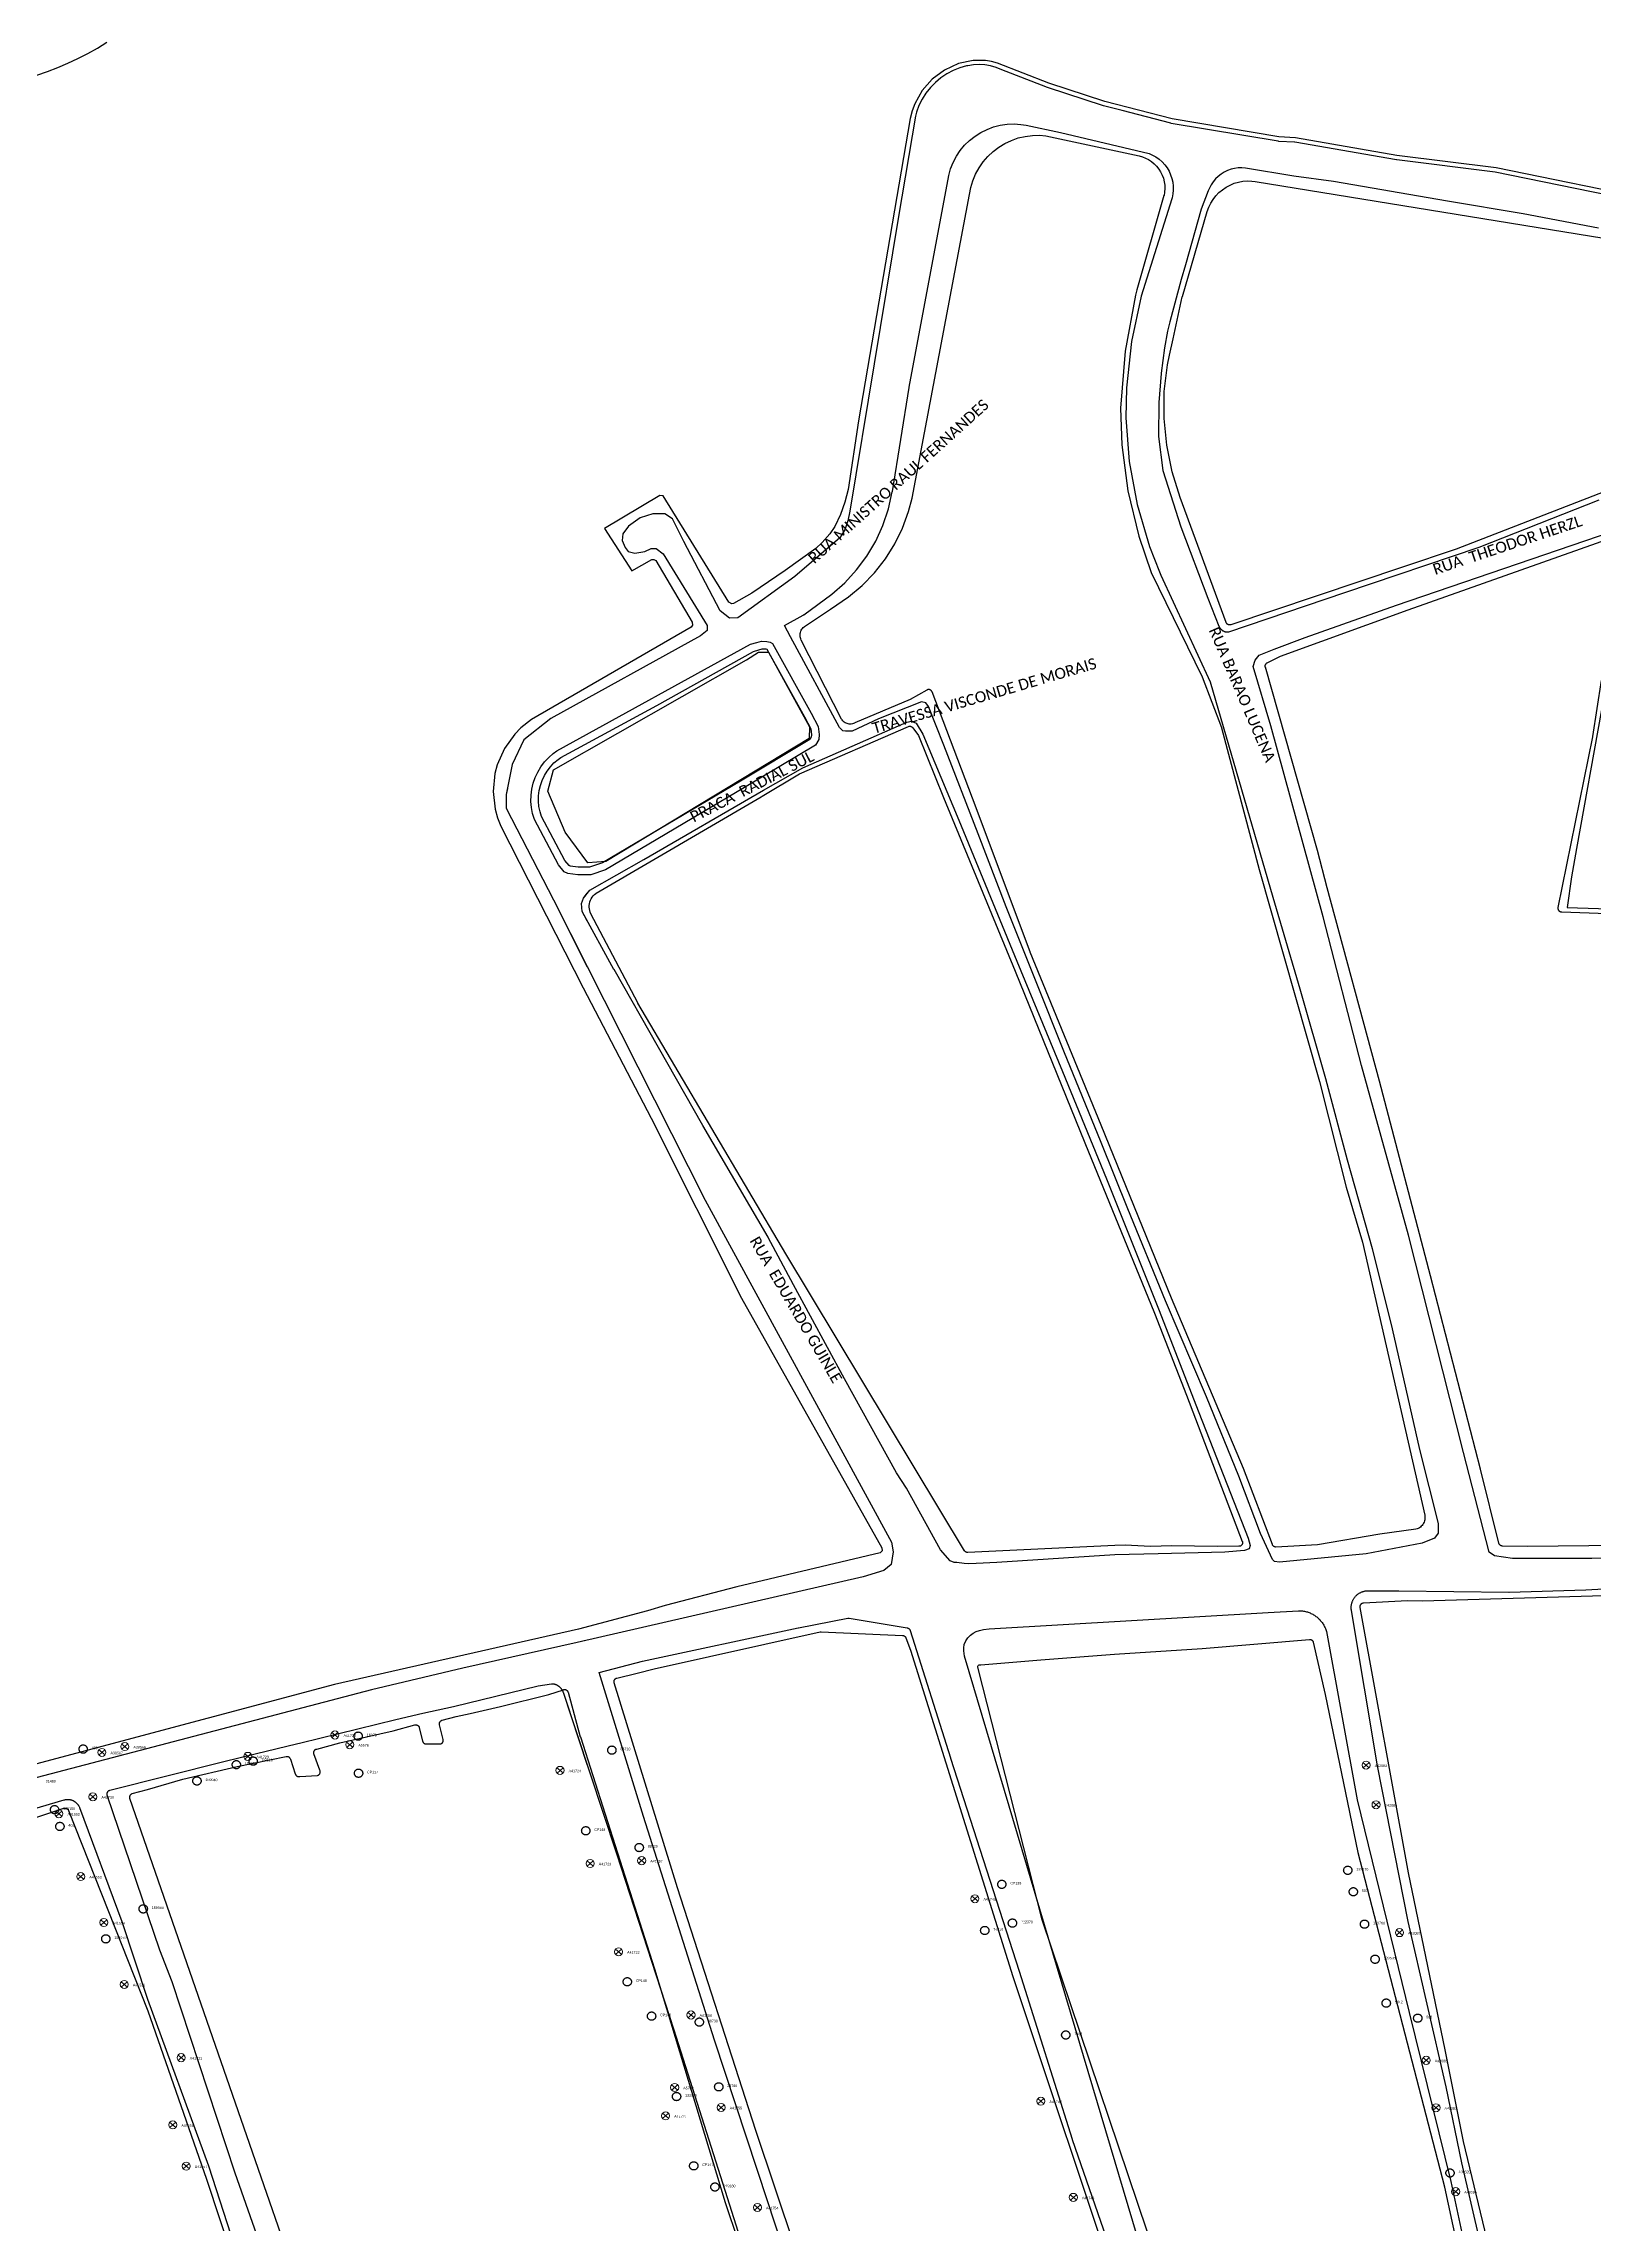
# Model space of a CAD drawing. Header units: millimetres. Extents: x 676447 to 689606, y 7455628 to 7463967.
# Drawn here: x 685505 to 685926, y 7460791 to 7461383 of the extents above; entities that cross this region are included whole.
import ezdxf

# ---------------------------------------------------------------- set-up
doc = ezdxf.new("R2010")
doc.units = ezdxf.units.MM
doc.header["$LTSCALE"] = 0.1
doc.header["$MEASUREMENT"] = 0
doc.linetypes.add('PHANTOM2', pattern=[1.25, 0.625, -0.125, 0.125, -0.125, 0.125, -0.125])
doc.layers.add('10.4-Postes', color=1, linetype='Continuous', lineweight=0)
for name, color, linetype in [('Caixas Subterrâneas', 5, 'Continuous'), ('LEGENDAS_INFRAESTRUTURAS', 7, 'Continuous'), ('MUB_MEIOFIO', 7, 'Continuous'), ('MUB_OBRA_ARTE', 7, 'Continuous'), ('MUB_QUADRAS', 7, 'Continuous'), ('MUB_SEGMENTO', 7, 'Continuous'), ('NOS_DE_INFRAESTRUTURA', 7, 'Continuous')]:
    doc.layers.add(name, color=color, linetype=linetype)
doc.styles.add('Legend', font='calibri.ttf')
doc.styles.get("Standard").update_dxf_attribs({"font": 'arial.ttf'})

# ---------------------------------------------------------------- blocks, each defined once
blk = doc.blocks.new('PTPT')
at = {"layer": '10.4-Postes', "color": 1, "linetype": 'PHANTOM2'}
for points in [[(-0.0000079, 0.0000104), (0.0000075, -0.000002)], [(0.000007, 0.0000109), (-0.0000074, -0.0000025)]]:
    blk.add_lwpolyline(points, dxfattribs=at)
at = {"layer": '10.4-Postes', "color": 1}
blk.add_circle((-0.0000002, 0.0000042), 0.00000987, dxfattribs=at)
blk = doc.blocks.new('MHMZ')
at = {"linetype": 'PHANTOM2'}
blk.add_circle((0, 0), 0.0000101, dxfattribs=at)

msp = doc.modelspace()

# ---------------------------------------------------------------- linework, layer by layer
at = {"layer": 'MUB_MEIOFIO', "linetype": 'Continuous'}
for points in [[(685942.78, 7461339.6), (685898.94, 7461348.61), (685898.91, 7461348.61), (685872.18, 7461351.9), (685872.11, 7461351.9), (685844.5, 7461356.7), (685844.44, 7461356.71), (685840.17, 7461356.96), (685840.01, 7461356.97), (685810.95, 7461361.84), (685810.82, 7461361.87), (685797.57, 7461365.34), (685792.57, 7461366.6), (685777.32, 7461371.59), (685764.51, 7461376.58), (685763.39, 7461377.01), (685761.88, 7461377.43), (685760.36, 7461377.69), (685758.81, 7461377.78), (685757.27, 7461377.72), (685755.68, 7461377.48), (685755.38, 7461377.43), (685753.52, 7461376.91), (685751.72, 7461376.18), (685749.99, 7461375.28), (685748.38, 7461374.2), (685746.88, 7461372.97), (685745.53, 7461371.57), (685744.31, 7461370.05), (685743.28, 7461368.4), (685742.42, 7461366.66), (685741.74, 7461364.84), (685741.48, 7461363.82), (685736.83, 7461336.58), (685723.68, 7461256.54), (685723.14, 7461253.93), (685722.27, 7461251.49), (685720.92, 7461249.34), (685708.73, 7461238.77), (685693.28, 7461227.62), (685690.94, 7461227.5), (685688.48, 7461229.49), (685678.61, 7461248.33), (685675.46, 7461254.47), (685673.42, 7461255.86), (685670.2, 7461255.86), (685666.69, 7461254.69), (685663.55, 7461252.43), (685662.01, 7461250.38), (685661.87, 7461248.55), (685662.67, 7461246.65), (685663.48, 7461245.63), (685665.23, 7461245.12), (685667.94, 7461245.56), (685669.69, 7461246.43), (685671.08, 7461246.43), (685672.98, 7461244.97), (685684.91, 7461225.51), (685684.91, 7461224.17), (685683.12, 7461222.68), (685642.42, 7461200.29), (685635.12, 7461194.48), (685632, 7461187.78), (685630.36, 7461179.59), (685630.36, 7461175.87), (685643.17, 7461150.99), (685684.37, 7461069.51), (685734.96, 7460976.59), (685735.44, 7460973.94), (685734.84, 7460970.57), (685732.91, 7460968.89), (685727.26, 7460967.21), (685649.58, 7460949.39), (685618.54, 7460942.41), (685593.76, 7460936.52), (685484.25, 7460907.79)], [(685808.07, 7461239.21), (685821.47, 7461210.18), (685838.51, 7461151.7), (685845.82, 7461126.89), (685852.84, 7461102.52), (685858.72, 7461080.43), (685865.5, 7461056.3), (685870.93, 7461034.49), (685878.32, 7461001.78), (685883.45, 7460981.7), (685883.45, 7460979.06), (685882.4, 7460977.71), (685879.09, 7460976.35), (685863.88, 7460973.47), (685840.37, 7460971.21), (685838.94, 7460971.35), (685838.47, 7460971.88), (685835.16, 7460978.97), (685829.32, 7460994.57), (685820.48, 7461016.05), (685809.37, 7461042.16), (685799.15, 7461067.11), (685791.89, 7461085.11), (685781.78, 7461109.95), (685774.46, 7461128.32), (685766.14, 7461149.11), (685758.51, 7461168.96), (685749.14, 7461193.01), (685744.98, 7461203.5), (685744.29, 7461204.5), (685743.08, 7461204.81), (685731.46, 7461200.14), (685724.26, 7461196.83), (685723.47, 7461196.83), (685722.47, 7461196.83), (685721.79, 7461196.88), (685720.84, 7461197.83), (685707.52, 7461222.4), (685705.95, 7461225.51), (685711.02, 7461228.34), (685711.11, 7461228.4), (685711.12, 7461228.41), (685718.76, 7461234), (685722.29, 7461237.11), (685725.48, 7461240.58), (685728.29, 7461244.36), (685730.69, 7461248.41), (685732.66, 7461252.69), (685734.16, 7461257.15), (685735.19, 7461261.75), (685735.21, 7461261.9), (685739.79, 7461290.16), (685739.79, 7461290.2), (685750.51, 7461347.69), (685751.02, 7461349.5), (685751.71, 7461351.24), (685752.59, 7461352.91), (685753.63, 7461354.47), (685754.84, 7461355.91), (685756.18, 7461357.22), (685757.66, 7461358.39), (685759.25, 7461359.39), (685760.93, 7461360.22), (685762.7, 7461360.87), (685764.52, 7461361.33), (685766.38, 7461361.6), (685768.26, 7461361.68), (685770.13, 7461361.55), (685771.52, 7461361.33), (685780.89, 7461359.36), (685780.91, 7461359.36), (685804.91, 7461353.66), (685805.88, 7461353.24), (685806.8, 7461352.72), (685807.67, 7461352.1), (685808.46, 7461351.4), (685809.18, 7461350.62), (685809.81, 7461349.76), (685810.34, 7461348.85), (685810.78, 7461347.89), (685811.12, 7461346.88), (685811.35, 7461345.85), (685811.47, 7461344.79), (685811.48, 7461343.73), (685811.38, 7461342.68), (685811.16, 7461341.64), (685811.09, 7461341.36), (685802.8, 7461314.96), (685800.14, 7461302.58), (685798.8, 7461289.99), (685798.63, 7461281.89), (685799.55, 7461270.05), (685801.71, 7461258.37), (685805.08, 7461246.98), (685807.78, 7461240.06), (685808.07, 7461239.21)], [(685926.93, 7461333.43), (685906.55, 7461337.32), (685906.53, 7461337.32), (685885.93, 7461340.73), (685855.03, 7461346.02), (685855.01, 7461346.02), (685844.23, 7461347.55), (685844.21, 7461347.55), (685831.14, 7461349.71), (685830.14, 7461349.78), (685829.14, 7461349.75), (685828.14, 7461349.61), (685827.17, 7461349.37), (685826.23, 7461349.02), (685825.33, 7461348.59), (685824.48, 7461348.06), (685823.69, 7461347.44), (685822.96, 7461346.74), (685822.32, 7461345.98), (685821.76, 7461345.15), (685821.29, 7461344.26), (685820.98, 7461343.53), (685819.03, 7461338.58), (685814.78, 7461323.4), (685813.68, 7461319.46), (685810.56, 7461307.97), (685809.9, 7461305.38), (685809.15, 7461300.91), (685808.23, 7461294), (685808.23, 7461293.92), (685807.58, 7461286.09), (685807.49, 7461276.8), (685808.65, 7461267.56), (685813.59, 7461252.3), (685820.85, 7461232.92), (685823.9, 7461225.32), (685823.93, 7461225.24), (685823.97, 7461225.16), (685824.01, 7461225.08), (685824.05, 7461225.01), (685824.09, 7461224.93), (685824.14, 7461224.86), (685824.19, 7461224.79), (685824.24, 7461224.72), (685824.3, 7461224.65), (685824.35, 7461224.59), (685824.41, 7461224.52), (685824.47, 7461224.46), (685824.53, 7461224.4), (685824.6, 7461224.34), (685824.67, 7461224.29), (685824.73, 7461224.24), (685824.81, 7461224.18), (685824.88, 7461224.14), (685824.95, 7461224.09), (685825.03, 7461224.05), (685825.1, 7461224.01), (685825.18, 7461223.97), (685825.26, 7461223.94), (685825.34, 7461223.9), (685825.42, 7461223.87), (685825.51, 7461223.85), (685825.59, 7461223.82), (685825.67, 7461223.8), (685825.76, 7461223.78), (685825.84, 7461223.77), (685825.93, 7461223.76), (685826.02, 7461223.75), (685826.1, 7461223.74), (685826.19, 7461223.74), (685826.28, 7461223.74), (685826.36, 7461223.74), (685826.45, 7461223.75), (685826.54, 7461223.76), (685858.11, 7461234.48), (685894.57, 7461246.77), (685927.16, 7461259.64)], [(685956.39, 7460973.21), (685925.12, 7460972.18), (685903.65, 7460972.16), (685898.76, 7460972.86), (685897.25, 7460973.92), (685890.29, 7461000.99), (685875.33, 7461059.93), (685862.63, 7461106.05), (685852.2, 7461146.43), (685837.99, 7461198.25), (685833.15, 7461214.4), (685833.76, 7461216.06), (685834.81, 7461217.42), (685838.89, 7461219.08), (685847.35, 7461222.25), (685872.15, 7461231.02), (685934.37, 7461252.31)], [(685696.7, 7461220.4), (685698.37, 7461220.89), (685699.64, 7461221.29), (685701.09, 7461221.2), (685702.01, 7461221.02), (685702.63, 7461220.63), (685713.17, 7461201.7), (685715.06, 7461198.06), (685715.32, 7461195.91), (685715.23, 7461194.55), (685714.35, 7461193.01), (685695.05, 7461181.49), (685657.33, 7461159.17), (685653.34, 7461157.77), (685649.78, 7461157.82), (685647.1, 7461158.12), (685646.09, 7461158.65), (685644.56, 7461160.53), (685637.99, 7461172.87), (685637.51, 7461174.45), (685637.19, 7461176.08), (685637.05, 7461177.73), (685637.08, 7461179.39), (685637.28, 7461181.03), (685637.65, 7461182.65), (685638.19, 7461184.21), (685638.89, 7461185.72), (685639.75, 7461187.14), (685640.74, 7461188.46), (685641.87, 7461189.67), (685643.13, 7461190.76), (685644.1, 7461191.46), (685696.7, 7461220.4)], [(685927.76, 7461202.6), (685921.01, 7461164.98), (685919.6, 7461157.22), (685918.5, 7461148.94), (685952.51, 7461147.81)], [(685763.57, 7460971.1), (685757.93, 7460970.85), (685755.75, 7460970.76), (685754.71, 7460970.79), (685752.75, 7460971.04), (685752, 7460971.04), (685750.9, 7460971.58), (685748.26, 7460974.5), (685739.07, 7460991.3), (685736.31, 7460995.46), (685722.2, 7461020.98), (685708.4, 7461046.52), (685701.51, 7461059.35), (685701.49, 7461059.39), (685683.76, 7461089.78), (685659.61, 7461132.11), (685659.59, 7461132.13), (685650.95, 7461147.85), (685650.75, 7461150.05), (685651.29, 7461151.46), (685653.03, 7461153.67), (685667.69, 7461161.96), (685700.21, 7461180.79), (685710.88, 7461186.84), (685739.09, 7461199.29), (685740.36, 7461199.49), (685741.7, 7461198.96), (685743.51, 7461196.01), (685753.28, 7461172.66), (685769.05, 7461134.32), (685781.38, 7461104.42), (685793.38, 7461075.26), (685807.47, 7461040), (685818.46, 7461011.77), (685831.8, 7460977.66), (685832.4, 7460975.72), (685832.13, 7460974.78), (685830.86, 7460974.31), (685825.53, 7460973.86), (685807.4, 7460973.4), (685795.64, 7460973.16), (685763.54, 7460971.1)], [(685900.28, 7460763.06), (685889.83, 7460808.06), (685885.62, 7460828.72), (685875.29, 7460873.59), (685866.98, 7460915.9), (685859.87, 7460958.05), (685859.85, 7460958.21), (685859.83, 7460958.36), (685859.82, 7460958.52), (685859.81, 7460958.68), (685859.81, 7460958.84), (685859.81, 7460959.01), (685859.82, 7460959.17), (685859.84, 7460959.32), (685859.86, 7460959.48), (685859.89, 7460959.64), (685859.92, 7460959.8), (685859.95, 7460959.95), (685860, 7460960.11), (685860.04, 7460960.26), (685860.1, 7460960.41), (685860.15, 7460960.56), (685860.22, 7460960.71), (685860.29, 7460960.86), (685860.36, 7460961), (685860.44, 7460961.14), (685860.52, 7460961.27), (685860.61, 7460961.41), (685860.7, 7460961.54), (685860.8, 7460961.67), (685860.9, 7460961.79), (685861, 7460961.91), (685861.11, 7460962.03), (685861.23, 7460962.14), (685861.34, 7460962.25), (685861.46, 7460962.36), (685861.59, 7460962.46), (685861.72, 7460962.55), (685861.85, 7460962.65), (685861.98, 7460962.73), (685862.12, 7460962.82), (685862.26, 7460962.89), (685862.4, 7460962.97), (685862.55, 7460963.03), (685862.7, 7460963.1), (685862.85, 7460963.15), (685863, 7460963.21), (685863.15, 7460963.25), (685863.3, 7460963.3), (685863.46, 7460963.33), (685863.62, 7460963.36), (685863.78, 7460963.39), (685872.75, 7460963.39), (685902.66, 7460963.01), (685902.7, 7460963.01), (685923.49, 7460963.63), (685923.51, 7460963.63), (685946.16, 7460964.89)], [(685754.77, 7460945.65), (685754.58, 7460947.12), (685754.59, 7460947.95), (685754.75, 7460948.84), (685755.14, 7460949.82), (685755.72, 7460950.64), (685756.41, 7460951.32), (685757.19, 7460951.9), (685757.97, 7460952.36), (685758.85, 7460952.65), (685759.96, 7460952.91), (685761.49, 7460953.04), (685837.29, 7460957.54), (685845.54, 7460958), (685845.8, 7460958), (685846.07, 7460957.99), (685846.33, 7460957.97), (685846.6, 7460957.94), (685846.86, 7460957.9), (685847.12, 7460957.85), (685847.38, 7460957.79), (685847.64, 7460957.73), (685847.9, 7460957.65), (685848.15, 7460957.57), (685848.4, 7460957.48), (685848.64, 7460957.38), (685848.89, 7460957.27), (685849.13, 7460957.15), (685849.36, 7460957.03), (685849.59, 7460956.9), (685849.82, 7460956.76), (685850.04, 7460956.61), (685850.25, 7460956.45), (685850.46, 7460956.29), (685850.67, 7460956.12), (685850.87, 7460955.95), (685851.06, 7460955.76), (685851.25, 7460955.57), (685851.43, 7460955.38), (685851.6, 7460955.17), (685851.76, 7460954.97), (685851.92, 7460954.75), (685852.07, 7460954.53), (685852.22, 7460954.31), (685852.35, 7460954.08), (685852.48, 7460953.85), (685852.6, 7460953.61), (685852.71, 7460953.37), (685852.82, 7460953.13), (685852.91, 7460952.88), (685853, 7460952.63), (685853.08, 7460952.37), (685861.44, 7460906.6), (685875.54, 7460848.88), (685886.89, 7460803.05), (685890.9, 7460784.03)], [(685655.56, 7460941.22), (685667.39, 7460944.3), (685709.65, 7460953.33), (685709.67, 7460953.33), (685723.12, 7460955.99), (685723.22, 7460956.01), (685723.33, 7460956.01), (685723.43, 7460956.01), (685723.48, 7460956), (685739.23, 7460953.33), (685739.33, 7460953.31), (685739.43, 7460953.28), (685739.52, 7460953.23), (685739.61, 7460953.18), (685739.7, 7460953.12), (685739.78, 7460953.05), (685739.84, 7460952.97), (685739.91, 7460952.88), (685739.96, 7460952.79), (685740, 7460952.69), (685740.01, 7460952.65), (685750.98, 7460918.01), (685750.99, 7460917.97), (685769.66, 7460860.13), (685784.05, 7460814.48), (685784.05, 7460814.46), (685809.47, 7460741.08)], [(685804.07, 7460780.32), (685754.77, 7460945.65)], [(685716.39, 7460751.68), (685701.38, 7460797.47), (685686.93, 7460841.38), (685667.6, 7460902.15), (685655.56, 7460941.22)], [(685574.9, 7460753.54), (685556.74, 7460805.26), (685539.6, 7460857.22), (685536.31, 7460865.81), (685536.29, 7460865.85), (685521.99, 7460907.95), (685521.96, 7460908.06), (685521.94, 7460908.16), (685521.94, 7460908.26), (685521.94, 7460908.37), (685521.95, 7460908.47), (685521.98, 7460908.57), (685522.02, 7460908.67), (685522.06, 7460908.76), (685522.12, 7460908.85), (685522.18, 7460908.94), (685522.26, 7460909.01), (685522.34, 7460909.08), (685522.42, 7460909.14), (685522.52, 7460909.18), (685522.61, 7460909.22), (685522.69, 7460909.25), (685553.66, 7460917.09), (685562.53, 7460919.22), (685573.36, 7460921.82), (685574.53, 7460922.1), (685600.33, 7460928.45), (685607.73, 7460930.16), (685616.04, 7460932.02), (685639.02, 7460937.62), (685642.64, 7460938.18), (685642.75, 7460938.18), (685642.87, 7460938.17), (685642.98, 7460938.16), (685643.1, 7460938.15), (685643.21, 7460938.13), (685643.32, 7460938.1), (685643.43, 7460938.08), (685643.54, 7460938.05), (685643.65, 7460938.01), (685643.76, 7460937.97), (685643.87, 7460937.93), (685643.98, 7460937.89), (685644.08, 7460937.84), (685644.18, 7460937.79), (685644.28, 7460937.73), (685644.38, 7460937.67), (685644.48, 7460937.61), (685644.57, 7460937.54), (685644.66, 7460937.47), (685644.75, 7460937.4), (685644.84, 7460937.32), (685644.92, 7460937.25), (685645.01, 7460937.16), (685645.08, 7460937.08), (685645.16, 7460936.99), (685645.23, 7460936.9), (685645.3, 7460936.81), (685645.37, 7460936.72), (685645.43, 7460936.62), (685645.49, 7460936.52), (685645.55, 7460936.42), (685645.6, 7460936.32), (685645.65, 7460936.22), (685645.69, 7460936.11), (685645.73, 7460936), (685645.77, 7460935.9), (685660.29, 7460892.06), (685675.85, 7460844.2), (685690.36, 7460798.71), (685704.44, 7460754.11)], [(685482.69, 7460898.46), (685510.27, 7460906.61), (685510.38, 7460906.64), (685510.5, 7460906.67), (685510.61, 7460906.69), (685510.73, 7460906.71), (685510.85, 7460906.73), (685510.97, 7460906.74), (685511.09, 7460906.75), (685511.21, 7460906.75), (685511.32, 7460906.75), (685511.44, 7460906.74), (685511.56, 7460906.74), (685511.68, 7460906.72), (685511.8, 7460906.71), (685511.92, 7460906.69), (685512.03, 7460906.66), (685512.15, 7460906.63), (685512.26, 7460906.6), (685512.37, 7460906.56), (685512.49, 7460906.52), (685512.6, 7460906.48), (685512.7, 7460906.43), (685512.81, 7460906.38), (685512.92, 7460906.32), (685513.02, 7460906.26), (685513.12, 7460906.2), (685513.22, 7460906.13), (685513.32, 7460906.06), (685513.41, 7460905.99), (685513.5, 7460905.92), (685513.59, 7460905.84), (685513.68, 7460905.75), (685513.76, 7460905.67), (685513.84, 7460905.58), (685513.92, 7460905.49), (685513.99, 7460905.4), (685514.06, 7460905.3), (685514.13, 7460905.2), (685514.19, 7460905.1), (685514.25, 7460905), (685514.31, 7460904.9), (685514.37, 7460904.79), (685514.41, 7460904.68), (685514.46, 7460904.57), (685525.96, 7460873.63)], [(685525.96, 7460873.63), (685532.9, 7460852.48), (685549.47, 7460807.28), (685549.49, 7460807.24), (685568.52, 7460748.49)]]:
    msp.add_lwpolyline(points, dxfattribs=at)
at = {"layer": 'MUB_MEIOFIO', "color": 253, "linetype": 'Continuous'}
for points in [[(685630.69, 7461181.26), (685630.36, 7461179.59), (685630.36, 7461175.87), (685643.17, 7461150.99), (685652.35, 7461132.82)], [(685652.35, 7461157.78), (685649.78, 7461157.82), (685647.1, 7461158.12), (685646.09, 7461158.65), (685644.56, 7461160.53), (685637.99, 7461172.87), (685637.51, 7461174.45), (685637.19, 7461176.08), (685637.05, 7461177.73), (685637.08, 7461179.39), (685637.28, 7461181.03), (685637.33, 7461181.26)], [(685652.35, 7461145.3), (685650.95, 7461147.85), (685650.75, 7461150.05), (685651.29, 7461151.46), (685652.35, 7461152.81)], [(685652.35, 7460950.02), (685649.58, 7460949.39), (685618.54, 7460942.41), (685593.76, 7460936.52), (685484.25, 7460907.79)], [(685574.9, 7460753.54), (685556.74, 7460805.26), (685539.6, 7460857.22), (685536.31, 7460865.81), (685536.29, 7460865.85), (685521.99, 7460907.95), (685521.96, 7460908.06), (685521.94, 7460908.16), (685521.94, 7460908.26), (685521.94, 7460908.37), (685521.95, 7460908.47), (685521.98, 7460908.57), (685522.02, 7460908.67), (685522.06, 7460908.76), (685522.12, 7460908.85), (685522.18, 7460908.94), (685522.26, 7460909.01), (685522.34, 7460909.08), (685522.42, 7460909.14), (685522.52, 7460909.18), (685522.61, 7460909.22), (685522.69, 7460909.25), (685553.66, 7460917.09), (685562.53, 7460919.22), (685573.36, 7460921.82), (685574.53, 7460922.1), (685600.33, 7460928.45), (685607.73, 7460930.16), (685616.04, 7460932.02), (685639.02, 7460937.62), (685642.64, 7460938.18), (685642.75, 7460938.18), (685642.87, 7460938.17), (685642.98, 7460938.16), (685643.1, 7460938.15), (685643.21, 7460938.13), (685643.32, 7460938.1), (685643.43, 7460938.08), (685643.54, 7460938.05), (685643.65, 7460938.01), (685643.76, 7460937.97), (685643.87, 7460937.93), (685643.98, 7460937.89), (685644.08, 7460937.84), (685644.18, 7460937.79), (685644.28, 7460937.73), (685644.38, 7460937.67), (685644.48, 7460937.61), (685644.57, 7460937.54), (685644.66, 7460937.47), (685644.75, 7460937.4), (685644.84, 7460937.32), (685644.92, 7460937.25), (685645.01, 7460937.16), (685645.08, 7460937.08), (685645.16, 7460936.99), (685645.23, 7460936.9), (685645.3, 7460936.81), (685645.37, 7460936.72), (685645.43, 7460936.62), (685645.49, 7460936.52), (685645.55, 7460936.42), (685645.6, 7460936.32), (685645.65, 7460936.22), (685645.69, 7460936.11), (685645.73, 7460936), (685645.77, 7460935.9), (685652.35, 7460916.03)], [(685482.69, 7460898.46), (685510.27, 7460906.61), (685510.38, 7460906.64), (685510.5, 7460906.67), (685510.61, 7460906.69), (685510.73, 7460906.71), (685510.85, 7460906.73), (685510.97, 7460906.74), (685511.09, 7460906.75), (685511.21, 7460906.75), (685511.32, 7460906.75), (685511.44, 7460906.74), (685511.56, 7460906.74), (685511.68, 7460906.72), (685511.8, 7460906.71), (685511.92, 7460906.69), (685512.03, 7460906.66), (685512.15, 7460906.63), (685512.26, 7460906.6), (685512.37, 7460906.56), (685512.49, 7460906.52), (685512.6, 7460906.48), (685512.7, 7460906.43), (685512.81, 7460906.38), (685512.92, 7460906.32), (685513.02, 7460906.26), (685513.12, 7460906.2), (685513.22, 7460906.13), (685513.32, 7460906.06), (685513.41, 7460905.99), (685513.5, 7460905.92), (685513.59, 7460905.84), (685513.68, 7460905.75), (685513.76, 7460905.67), (685513.84, 7460905.58), (685513.92, 7460905.49), (685513.99, 7460905.4), (685514.06, 7460905.3), (685514.13, 7460905.2), (685514.19, 7460905.1), (685514.25, 7460905), (685514.31, 7460904.9), (685514.37, 7460904.79), (685514.41, 7460904.68), (685514.46, 7460904.57), (685525.96, 7460873.63)], [(685525.96, 7460873.63), (685532.9, 7460852.48), (685549.47, 7460807.28), (685549.49, 7460807.24), (685568.52, 7460748.49)]]:
    msp.add_lwpolyline(points, dxfattribs=at)
at = {"layer": 'MUB_OBRA_ARTE', "linetype": 'Continuous'}
msp.add_lwpolyline([(685697.51, 7461218.48), (685698.97, 7461218.91), (685699.89, 7461219.2), (685700.83, 7461219.14), (685701.12, 7461219.09), (685711.34, 7461200.72), (685713.05, 7461197.43), (685713.24, 7461195.85), (685713.2, 7461195.16), (685712.83, 7461194.51), (685694, 7461183.27), (685656.45, 7461161.06), (685652.99, 7461159.85), (685649.91, 7461159.88), (685647.72, 7461160.13), (685647.43, 7461160.29), (685646.29, 7461161.68), (685639.91, 7461173.66), (685639.52, 7461174.95), (685639.24, 7461176.37), (685639.12, 7461177.8), (685639.15, 7461179.25), (685639.32, 7461180.67), (685639.64, 7461182.08), (685640.11, 7461183.43), (685640.72, 7461184.75), (685641.47, 7461185.98), (685642.33, 7461187.13), (685643.31, 7461188.18), (685644.41, 7461189.14), (685645.2, 7461189.7), (685671.27, 7461203.75), (685697.51, 7461218.48)], dxfattribs=at)
at = {"layer": 'MUB_QUADRAS', "linetype": 'Continuous'}
for points in [[(685502.89, 7461374.92), (685505.73, 7461375.92), (685508.53, 7461377.01), (685511.29, 7461378.19), (685514.01, 7461379.47), (685516.69, 7461380.84), (685519.32, 7461382.3), (685521.9, 7461383.85)], [(685943.49, 7461340.69), (685899.14, 7461349.81), (685872.21, 7461353.12), (685844.65, 7461357.91), (685840.17, 7461358.18), (685811.2, 7461363.03), (685792.91, 7461367.77), (685777.73, 7461372.74), (685763.77, 7461378.17), (685762.15, 7461378.62), (685760.5, 7461378.9), (685757.15, 7461378.93), (685753.13, 7461378.06), (685749.37, 7461376.33), (685746.05, 7461373.86), (685743.32, 7461370.75), (685741.3, 7461367.14), (685740.58, 7461365.2), (685740.07, 7461363.19), (685726.01, 7461281.11), (685723.19, 7461262.45), (685722.33, 7461258.98), (685721.14, 7461255.6), (685719.62, 7461252.36), (685718.26, 7461250.4), (685716.17, 7461248.02), (685714.41, 7461246.42), (685706.08, 7461240.46), (685697.05, 7461234.25), (685692.08, 7461231.43), (685691.57, 7461231.34), (685690.79, 7461231.81), (685672.94, 7461260.69), (685672.03, 7461260.78), (685657.01, 7461251.88), (685664.48, 7461240.32), (685669.87, 7461243.43), (685670.39, 7461243.46), (685670.93, 7461243.16), (685680.82, 7461226.38), (685680.91, 7461225.56), (685680.54, 7461225.06), (685637.25, 7461200.01), (685634.35, 7461197.75), (685632.65, 7461196.02), (685629.83, 7461192.08), (685627.89, 7461187.63), (685627.28, 7461185.28), (685626.81, 7461180.45), (685627.36, 7461175.63), (685628, 7461173.29), (685628.89, 7461171.03), (685651.25, 7461127.16), (685669.66, 7461091.72), (685694.21, 7461042.9), (685732.35, 7460975.07), (685732.44, 7460974.29), (685731.91, 7460973.67), (685692.97, 7460964.44), (685673.49, 7460959.44), (685668.67, 7460957.95), (685649.99, 7460952.96), (685583.72, 7460937.96), (685447.73, 7460901.71)], [(685710.46, 7461221.56), (685710.34, 7461221.84), (685710.24, 7461222.13), (685710.18, 7461222.43), (685710.15, 7461222.73), (685710.15, 7461223.04), (685710.18, 7461223.34), (685710.25, 7461223.64), (685710.34, 7461223.93), (685710.47, 7461224.21), (685710.62, 7461224.47), (685710.8, 7461224.72), (685711.01, 7461224.95), (685711.24, 7461225.15), (685711.33, 7461225.22), (685718.41, 7461229.94), (685723.33, 7461233.24), (685727.01, 7461236.32), (685730.35, 7461239.77), (685733.32, 7461243.56), (685735.87, 7461247.63), (685737.98, 7461251.94), (685739.63, 7461256.45), (685740.58, 7461260.08), (685756.14, 7461342.49), (685756.5, 7461344.41), (685757.06, 7461346.28), (685757.82, 7461348.08), (685758.76, 7461349.79), (685759.87, 7461351.39), (685761.14, 7461352.87), (685762.56, 7461354.21), (685764.11, 7461355.39), (685765.78, 7461356.4), (685767.55, 7461357.23), (685769.39, 7461357.88), (685771.29, 7461358.32), (685773.22, 7461358.57), (685775.17, 7461358.61), (685776.91, 7461358.48), (685802.2, 7461353.03), (685803.11, 7461352.77), (685803.98, 7461352.42), (685804.81, 7461351.99), (685805.6, 7461351.46), (685806.32, 7461350.86), (685806.97, 7461350.18), (685807.56, 7461349.44), (685808.06, 7461348.65), (685808.47, 7461347.8), (685808.8, 7461346.92), (685809.03, 7461346.01), (685809.17, 7461345.08), (685809.2, 7461344.13), (685809.14, 7461343.19), (685808.98, 7461342.27), (685808.97, 7461342.25), (685801.61, 7461316.61), (685801.27, 7461315.22), (685798.41, 7461299.97), (685797.16, 7461284.5), (685797.52, 7461274.55), (685799.16, 7461262.05), (685802.1, 7461249.79), (685805.51, 7461239.87), (685819.34, 7461211.52), (685824.56, 7461197.81), (685824.59, 7461197.71), (685834.82, 7461159.27), (685834.84, 7461159.23), (685851.24, 7461101.71), (685858.48, 7461073), (685862.88, 7461058.08), (685879.78, 7460983.9), (685879.81, 7460983.7), (685879.84, 7460983.36), (685879.84, 7460983.02), (685879.79, 7460982.69), (685879.72, 7460982.36), (685879.61, 7460982.04), (685879.46, 7460981.73), (685879.29, 7460981.44), (685879.09, 7460981.17), (685878.85, 7460980.93), (685878.6, 7460980.71), (685878.32, 7460980.51), (685878.03, 7460980.35), (685877.71, 7460980.22), (685877.39, 7460980.12), (685867.55, 7460978.77), (685850.64, 7460975.88), (685839.34, 7460975.28), (685839.3, 7460975.28), (685839.19, 7460975.3), (685839.09, 7460975.32), (685838.99, 7460975.35), (685838.9, 7460975.39), (685838.8, 7460975.45), (685838.72, 7460975.51), (685838.64, 7460975.58), (685838.57, 7460975.66), (685838.51, 7460975.74), (685838.46, 7460975.83), (685838.42, 7460975.93), (685830.56, 7460996.61), (685830.54, 7460996.65), (685811.04, 7461042.87), (685791.92, 7461089.86), (685772.62, 7461136.84), (685772.6, 7461136.86), (685756.97, 7461178.6), (685745.99, 7461207.46), (685745.98, 7461207.51), (685745.93, 7461207.6), (685745.87, 7461207.69), (685745.81, 7461207.77), (685745.74, 7461207.84), (685745.65, 7461207.91), (685745.57, 7461207.97), (685745.47, 7461208.02), (685745.38, 7461208.06), (685745.28, 7461208.08), (685745.17, 7461208.1), (685745.07, 7461208.11), (685744.96, 7461208.1), (685744.86, 7461208.09), (685744.76, 7461208.06), (685744.66, 7461208.02), (685744.57, 7461207.98), (685740.02, 7461205.41), (685725.04, 7461199.05), (685724.89, 7461198.98), (685724.62, 7461198.87), (685724.34, 7461198.8), (685724.06, 7461198.75), (685723.77, 7461198.73), (685723.48, 7461198.75), (685723.2, 7461198.79), (685722.92, 7461198.86), (685722.65, 7461198.96), (685722.39, 7461199.09), (685722.14, 7461199.25), (685721.92, 7461199.43), (685721.71, 7461199.63), (685721.53, 7461199.86), (685721.37, 7461200.1), (685710.46, 7461221.56)], [(685809, 7461281.71), (685809.06, 7461289.02), (685809.88, 7461296.29), (685810.45, 7461298.89), (685811.43, 7461303.31), (685813.95, 7461314.76), (685813.97, 7461314.82), (685820.74, 7461337.9), (685821.15, 7461339.05), (685821.67, 7461340.15), (685822.31, 7461341.19), (685823.06, 7461342.15), (685823.9, 7461343.04), (685824.82, 7461343.83), (685825.83, 7461344.52), (685826.9, 7461345.1), (685828.03, 7461345.56), (685829.2, 7461345.91), (685830.4, 7461346.13), (685831.61, 7461346.22), (685832.83, 7461346.19), (685833.74, 7461346.08), (685928.43, 7461330.71)], [(685934.28, 7461264.07), (685888.35, 7461246.21), (685873.71, 7461241.31), (685827.1, 7461225.71), (685827.03, 7461225.69), (685826.93, 7461225.67), (685826.82, 7461225.66), (685826.72, 7461225.66), (685826.61, 7461225.67), (685826.51, 7461225.7), (685826.41, 7461225.73), (685826.32, 7461225.77), (685826.23, 7461225.83), (685826.14, 7461225.89), (685826.07, 7461225.96), (685826, 7461226.04), (685825.94, 7461226.13), (685825.89, 7461226.22), (685825.85, 7461226.31), (685813.37, 7461260.29), (685811.17, 7461267.26), (685809.71, 7461274.43), (685809, 7461281.71)], [(685932.54, 7460975.7), (685907.76, 7460975.41), (685900.86, 7460975.55), (685900.81, 7460975.56), (685900.7, 7460975.57), (685900.6, 7460975.59), (685900.5, 7460975.63), (685900.41, 7460975.67), (685900.32, 7460975.73), (685900.23, 7460975.79), (685900.16, 7460975.86), (685900.09, 7460975.94), (685900.03, 7460976.03), (685899.98, 7460976.12), (685899.94, 7460976.21), (685899.91, 7460976.31), (685894.92, 7460996.45), (685881.31, 7461048.93), (685867.51, 7461101.8), (685853.33, 7461154.28), (685850.65, 7461164.43), (685836.5, 7461214.21), (685836.49, 7461214.22), (685836.47, 7461214.33), (685836.46, 7461214.43), (685836.46, 7461214.53), (685836.47, 7461214.64), (685836.49, 7461214.74), (685836.52, 7461214.84), (685836.57, 7461214.94), (685836.62, 7461215.03), (685836.68, 7461215.11), (685836.75, 7461215.19), (685836.83, 7461215.26), (685836.91, 7461215.32), (685837, 7461215.37), (685840.62, 7461217.21), (685875.27, 7461229.79), (685932.33, 7461249.92)], [(685701.61, 7461218.29), (685712.74, 7461198.03), (685712.62, 7461194.81), (685657.35, 7461161.45), (685652.53, 7461161.08), (685646.35, 7461169.36), (685641.65, 7461180.48), (685643.14, 7461186.29), (685695.55, 7461216.19), (685698.89, 7461218.29), (685701.61, 7461218.29)], [(685927.73, 7461210.56), (685925.33, 7461195.34), (685925.33, 7461195.3), (685915.97, 7461148.95), (685915.97, 7461148.92), (685915.96, 7461148.82), (685915.95, 7461148.71), (685915.96, 7461148.61), (685915.99, 7461148.5), (685916.02, 7461148.4), (685916.06, 7461148.31), (685916.11, 7461148.22), (685916.17, 7461148.13), (685916.24, 7461148.05), (685916.32, 7461147.98), (685916.4, 7461147.92), (685916.49, 7461147.87), (685916.59, 7461147.83), (685916.69, 7461147.79), (685916.79, 7461147.77), (685916.89, 7461147.76), (685917, 7461147.76), (685953.98, 7461146.37)], [(685798.45, 7460975.81), (685795.63, 7460975.69), (685755.74, 7460973.78), (685755.63, 7460973.78), (685755.53, 7460973.79), (685755.43, 7460973.81), (685755.33, 7460973.85), (685755.23, 7460973.89), (685755.14, 7460973.94), (685755.06, 7460974), (685754.98, 7460974.07), (685754.91, 7460974.15), (685754.85, 7460974.24), (685754.83, 7460974.26), (685706.31, 7461054.91), (685666.07, 7461123), (685666.05, 7461123.04), (685653.36, 7461147.2), (685653.17, 7461147.64), (685653.04, 7461148.09), (685652.95, 7461148.55), (685652.9, 7461149.02), (685652.91, 7461149.5), (685652.97, 7461149.97), (685653.08, 7461150.43), (685653.23, 7461150.88), (685653.43, 7461151.3), (685653.67, 7461151.71), (685653.96, 7461152.09), (685654.28, 7461152.44), (685654.64, 7461152.75), (685654.79, 7461152.86), (685699.6, 7461178.95), (685699.89, 7461179.12), (685709.98, 7461185.25), (685739.56, 7461198.08), (685739.63, 7461198.1), (685739.73, 7461198.13), (685739.84, 7461198.15), (685739.94, 7461198.15), (685740.04, 7461198.14), (685740.15, 7461198.13), (685740.25, 7461198.1), (685740.35, 7461198.06), (685740.44, 7461198.01), (685740.53, 7461197.95), (685740.61, 7461197.89), (685740.68, 7461197.81), (685740.75, 7461197.73), (685742.27, 7461195.59), (685749.05, 7461178.79), (685768.56, 7461131.61), (685787.49, 7461085), (685806.42, 7461038.76), (685815.11, 7461016.48), (685830.23, 7460976.83), (685830.25, 7460976.79), (685830.28, 7460976.69), (685830.29, 7460976.58), (685830.3, 7460976.48), (685830.29, 7460976.37), (685830.28, 7460976.27), (685830.25, 7460976.17), (685830.21, 7460976.07), (685830.17, 7460975.98), (685830.11, 7460975.89), (685830.04, 7460975.81), (685829.97, 7460975.73), (685829.89, 7460975.67), (685829.8, 7460975.61), (685829.71, 7460975.56), (685829.61, 7460975.53), (685829.51, 7460975.5), (685829.41, 7460975.48), (685829.3, 7460975.48), (685823.41, 7460975.46), (685811.11, 7460975.6), (685805.32, 7460975.46), (685798.45, 7460975.81)], [(685901.89, 7460765.75), (685890.28, 7460813.88), (685885.29, 7460838.74), (685875.37, 7460886.85), (685862.25, 7460958.9), (685862.23, 7460959), (685862.23, 7460959.11), (685862.23, 7460959.21), (685862.25, 7460959.32), (685862.28, 7460959.42), (685862.31, 7460959.52), (685862.36, 7460959.61), (685862.42, 7460959.7), (685862.49, 7460959.78), (685862.56, 7460959.85), (685862.64, 7460959.92), (685862.73, 7460959.97), (685862.82, 7460960.02), (685862.92, 7460960.06), (685863.02, 7460960.09), (685863.13, 7460960.1), (685863.17, 7460960.1), (685875.08, 7460960.74), (685879.14, 7460960.64), (685931.46, 7460962.18)], [(685698.1, 7460816.9), (685676.9, 7460882.77), (685659.67, 7460938.41), (685659.64, 7460938.51), (685659.62, 7460938.61), (685659.62, 7460938.72), (685659.62, 7460938.82), (685659.63, 7460938.92), (685659.66, 7460939.03), (685659.7, 7460939.12), (685659.74, 7460939.22), (685659.8, 7460939.31), (685659.86, 7460939.39), (685659.93, 7460939.47), (685660.01, 7460939.53), (685660.1, 7460939.59), (685660.19, 7460939.64), (685660.29, 7460939.68), (685660.38, 7460939.71), (685665.86, 7460941.03), (685670.55, 7460942.21), (685715.61, 7460952.24), (685715.71, 7460952.26), (685715.82, 7460952.26), (685715.87, 7460952.26), (685738, 7460951.25), (685738.11, 7460951.24), (685738.21, 7460951.22), (685738.31, 7460951.19), (685738.41, 7460951.15), (685738.5, 7460951.09), (685738.58, 7460951.03), (685738.66, 7460950.96), (685738.73, 7460950.89), (685738.79, 7460950.8), (685738.85, 7460950.71), (685738.89, 7460950.62), (685738.89, 7460950.61), (685740.17, 7460947.24), (685767.96, 7460858.63), (685797.13, 7460771.04)], [(685758.4, 7460942.78), (685758.43, 7460942.97), (685758.48, 7460943.09), (685758.59, 7460943.18), (685758.77, 7460943.26), (685759.02, 7460943.31), (685759.27, 7460943.34), (685775.51, 7460944.66), (685795.49, 7460946.18), (685819.33, 7460947.69), (685848.51, 7460950.19), (685848.62, 7460950.19), (685848.72, 7460950.18), (685848.82, 7460950.15), (685848.92, 7460950.12), (685849.02, 7460950.08), (685849.11, 7460950.02), (685849.19, 7460949.96), (685849.27, 7460949.89), (685849.34, 7460949.81), (685849.4, 7460949.72), (685849.45, 7460949.63), (685849.49, 7460949.53), (685849.52, 7460949.43), (685849.52, 7460949.41), (685852.74, 7460935.25), (685861.63, 7460892.38), (685861.63, 7460892.36), (685885.15, 7460801.54), (685885.16, 7460801.5), (685913.24, 7460671.35)], [(685809.64, 7460773.98), (685775.87, 7460874.02), (685758.48, 7460942.31), (685758.4, 7460942.78)], [(685528.16, 7460907.03), (685528.12, 7460907.16), (685528.1, 7460907.26), (685528.09, 7460907.36), (685528.09, 7460907.47), (685528.11, 7460907.57), (685528.13, 7460907.67), (685528.17, 7460907.77), (685528.21, 7460907.87), (685528.26, 7460907.96), (685528.33, 7460908.04), (685528.4, 7460908.12), (685528.48, 7460908.19), (685528.56, 7460908.24), (685528.66, 7460908.3), (685528.75, 7460908.34), (685528.79, 7460908.35), (685532.95, 7460909.44), (685542.5, 7460912.25), (685542.54, 7460912.25), (685557.28, 7460915.66), (685570.57, 7460918.4), (685570.67, 7460918.41), (685570.78, 7460918.42), (685570.88, 7460918.41), (685570.98, 7460918.39), (685571.09, 7460918.37), (685571.18, 7460918.33), (685571.28, 7460918.28), (685571.36, 7460918.22), (685571.44, 7460918.16), (685571.52, 7460918.08), (685571.58, 7460918), (685571.64, 7460917.91), (685571.69, 7460917.82), (685571.72, 7460917.72), (685571.73, 7460917.71), (685573.05, 7460913.67), (685573.08, 7460913.57), (685573.13, 7460913.48), (685573.18, 7460913.39), (685573.25, 7460913.3), (685573.32, 7460913.23), (685573.4, 7460913.16), (685573.49, 7460913.1), (685573.58, 7460913.05), (685573.68, 7460913.02), (685573.78, 7460912.99), (685573.88, 7460912.97), (685573.99, 7460912.96), (685574.09, 7460912.96), (685574.19, 7460912.98), (685574.3, 7460913), (685574.33, 7460913.01), (685579.13, 7460913.27), (685579.23, 7460913.31), (685579.32, 7460913.36), (685579.41, 7460913.42), (685579.49, 7460913.49), (685579.56, 7460913.56), (685579.63, 7460913.64), (685579.68, 7460913.73), (685579.73, 7460913.83), (685579.77, 7460913.93), (685579.79, 7460914.03), (685579.81, 7460914.13), (685579.81, 7460914.24), (685579.8, 7460914.34), (685579.79, 7460914.44), (685579.77, 7460914.49), (685579.7, 7460914.68), (685578.1, 7460919.17), (685578.07, 7460919.28), (685578.06, 7460919.38), (685578.06, 7460919.48), (685578.07, 7460919.59), (685578.09, 7460919.69), (685578.12, 7460919.79), (685578.16, 7460919.89), (685578.21, 7460919.98), (685578.27, 7460920.07), (685578.34, 7460920.15), (685578.41, 7460920.22), (685578.5, 7460920.28), (685578.58, 7460920.33), (685578.68, 7460920.38), (685578.78, 7460920.41), (685578.87, 7460920.44), (685585.16, 7460922.11), (685599.62, 7460925.37), (685605.54, 7460926.97), (685605.64, 7460926.99), (685605.75, 7460927), (685605.85, 7460927), (685605.96, 7460926.98), (685606.06, 7460926.96), (685606.16, 7460926.92), (685606.25, 7460926.88), (685606.34, 7460926.83), (685606.42, 7460926.76), (685606.5, 7460926.69), (685606.57, 7460926.61), (685606.63, 7460926.52), (685606.68, 7460926.43), (685606.72, 7460926.34), (685606.74, 7460926.27), (685607.63, 7460922.55), (685607.66, 7460922.45), (685607.71, 7460922.36), (685607.76, 7460922.27), (685607.82, 7460922.19), (685607.89, 7460922.11), (685607.97, 7460922.04), (685608.06, 7460921.98), (685608.15, 7460921.93), (685608.25, 7460921.89), (685608.35, 7460921.85), (685608.45, 7460921.83), (685608.55, 7460921.82), (685608.66, 7460921.82), (685608.76, 7460921.84), (685608.86, 7460921.86), (685612.48, 7460921.81), (685612.58, 7460921.84), (685612.68, 7460921.89), (685612.77, 7460921.94), (685612.85, 7460922), (685612.93, 7460922.07), (685613, 7460922.15), (685613.06, 7460922.24), (685613.11, 7460922.33), (685613.15, 7460922.42), (685613.18, 7460922.52), (685613.2, 7460922.63), (685613.21, 7460922.73), (685613.21, 7460922.84), (685613.2, 7460922.94), (685613.18, 7460923.04), (685612.23, 7460927.04), (685612.21, 7460927.14), (685612.2, 7460927.24), (685612.2, 7460927.35), (685612.21, 7460927.45), (685612.23, 7460927.55), (685612.26, 7460927.65), (685612.31, 7460927.75), (685612.36, 7460927.84), (685612.42, 7460927.92), (685612.49, 7460928), (685612.57, 7460928.07), (685612.66, 7460928.13), (685612.75, 7460928.18), (685612.84, 7460928.23), (685612.94, 7460928.26), (685612.96, 7460928.26), (685616.72, 7460929.23), (685620.55, 7460930.1), (685628.76, 7460931.99), (685641.89, 7460935.28), (685645.87, 7460936.55), (685645.91, 7460936.56), (685646.01, 7460936.58), (685646.11, 7460936.59), (685646.22, 7460936.59), (685646.32, 7460936.58), (685646.42, 7460936.56), (685646.52, 7460936.53), (685646.62, 7460936.49), (685646.71, 7460936.43), (685646.8, 7460936.37), (685646.87, 7460936.3), (685646.94, 7460936.23), (685647.01, 7460936.14), (685647.06, 7460936.05), (685647.1, 7460935.96), (685647.14, 7460935.86), (685650.46, 7460923.78), (685650.48, 7460923.74), (685670.58, 7460860.75), (685689.78, 7460797.3), (685689.79, 7460797.28), (685711.02, 7460734.29)], [(685502.84, 7460901.97), (685510.24, 7460904.35), (685510.34, 7460904.38), (685510.44, 7460904.4), (685510.55, 7460904.4), (685510.65, 7460904.4), (685510.76, 7460904.38), (685510.86, 7460904.35), (685510.95, 7460904.31), (685511.05, 7460904.27), (685511.14, 7460904.21), (685511.22, 7460904.14), (685511.29, 7460904.07), (685511.36, 7460903.99), (685511.41, 7460903.9), (685511.46, 7460903.81), (685511.47, 7460903.77), (685533.03, 7460849.37), (685533.05, 7460849.33), (685548.95, 7460803.68), (685566.72, 7460750)], [(685606.46, 7460681.24), (685528.16, 7460907.03)], [(685767.46, 7460610.05), (685698.1, 7460816.9)]]:
    msp.add_lwpolyline(points, dxfattribs=at)

# ---------------------------------------------------------------- block references
at = {"layer": 'Caixas Subterrâneas', "color": 40}
for p, xscale, yscale, zscale, rotation in [((685515.45, 7460920.43), 111319.4907932735, 111319.4907932735, 111319.4907932735, 359.2942994812021), ((685590.13, 7460923.94), 111319.4907932736, 111319.4907932736, 111319.4907932736, 359.2940166445342), ((685557.04, 7460916.19), 111319.4907932736, 111319.4907932736, 111319.4907932736, 359.2941400598657), ((685561.61, 7460917.16), 111319.4907932736, 111319.4907932736, 111319.4907932736, 359.2941229796552), ((685659.03, 7460920.14), 111319.4907932736, 111319.4907932736, 111319.4907932736, 359.2937535594686), ((685546.35, 7460911.77), 111319.4907932736, 111319.4907932736, 111319.4907932736, 359.2941793244814), ((685590.24, 7460913.86), 111319.4907932736, 111319.4907932736, 111319.4907932736, 359.2940131376992), ((685507.68, 7460903.98), 111319.4907932736, 111319.4907932736, 111319.4907932736, 359.2943239266471), ((685509.13, 7460899.43), 111319.4907932736, 111319.4907932736, 111319.4907932736, 359.2943169838628), ((685651.95, 7460898.25), 111319.4907932735, 111319.4907932735, 111319.4907932735, 359.2937736808362), ((685666.46, 7460893.69), 111319.4907932736, 111319.4907932736, 111319.4907932736, 359.2937171160376), ((685858.89, 7460887.51), 111319.4907932735, 111319.4907932735, 111319.4907932735, 359.2929836647619), ((685764.93, 7460883.7), 111319.4907932735, 111319.4907932735, 111319.4907932735, 359.2933396913751), ((685860.39, 7460881.68), 111319.4907932736, 111319.4907932736, 111319.4907932736, 359.2929761812445), ((685531.77, 7460877.03), 111319.4907932736, 111319.4907932736, 111319.4907932736, 359.2942239824219), ((685767.81, 7460873.18), 111319.4907932736, 111319.4907932736, 111319.4907932736, 359.2933254724721), ((685521.6, 7460868.89), 111319.4907932736, 111319.4907932736, 111319.4907932736, 359.2942601492746), ((685760.29, 7460871.17), 111319.4907932735, 111319.4907932735, 111319.4907932735, 359.2933534399303), ((685863.43, 7460872.88), 111319.4907932735, 111319.4907932735, 111319.4907932735, 359.2929618808301), ((685866.3, 7460863.36), 111319.4907932735, 111319.4907932735, 111319.4907932735, 359.2929480197847), ((685663.22, 7460857.24), 111319.4907932736, 111319.4907932736, 111319.4907932736, 359.2937181510977), ((685869.33, 7460851.45), 111319.4907932736, 111319.4907932736, 111319.4907932736, 359.2929328225946), ((685669.82, 7460847.92), 111319.4907932736, 111319.4907932736, 111319.4907932736, 359.2936901876989), ((685682.78, 7460846.29), 111319.4907932736, 111319.4907932736, 111319.4907932736, 359.293640407525), ((685877.89, 7460847.36), 111319.4907932736, 111319.4907932736, 111319.4907932736, 359.2928990107717), ((685782.3, 7460842.79), 111319.4907932736, 111319.4907932736, 111319.4907932736, 359.2932609638687), ((685676.6, 7460826.08), 111319.4907932736, 111319.4907932736, 111319.4907932736, 359.2936576411141), ((685688.05, 7460828.71), 111319.4907932736, 111319.4907932736, 111319.4907932736, 359.2936149218191), ((685681.26, 7460807.26), 111319.4907932736, 111319.4907932736, 111319.4907932736, 359.2936340990513), ((685886.65, 7460805.32), 111319.4907932736, 111319.4907932736, 111319.4907932736, 359.2928526520697), ((685687.02, 7460801.52), 111319.4907932736, 111319.4907932736, 111319.4907932736, 359.2936104134203)]:
    msp.add_blockref('MHMZ', p, dxfattribs=dict(at, xscale=xscale, yscale=yscale, zscale=zscale, rotation=rotation))
at = {"layer": 'NOS_DE_INFRAESTRUTURA', "color": 1}
for p, xscale, yscale, zscale, rotation in [((685526.79, 7460920.63), 111319.4907932735, 111319.4907932735, 111319.4907932735, 359.2942564342046), ((685583.84, 7460923.79), 111319.4907932735, 111319.4907932735, 111319.4907932735, 359.2940405118082), ((685587.86, 7460921.16), 111319.4907932736, 111319.4907932736, 111319.4907932736, 359.2940244300731), ((685520.56, 7460919.05), 111319.4907932735, 111319.4907932735, 111319.4907932735, 359.2942796058852), ((685560.19, 7460917.97), 111319.4907932736, 111319.4907932736, 111319.4907932736, 359.2941286455414), ((685644.97, 7460914.17), 111319.4907932736, 111319.4907932736, 111319.4907932736, 359.2938051709336), ((685863.87, 7460915.6), 111319.4907932736, 111319.4907932736, 111319.4907932736, 359.2929734413127), ((685508.87, 7460902.4), 111319.4907932736, 111319.4907932736, 111319.4907932736, 359.2943189004969), ((685518.1, 7460907), 111319.4907932736, 111319.4907932736, 111319.4907932736, 359.2942852376674), ((685866.58, 7460904.84), 111319.4907932736, 111319.4907932736, 111319.4907932736, 359.2929598048997), ((685514.81, 7460885.33), 111319.4907932735, 111319.4907932735, 111319.4907932735, 359.2942910513321), ((685653.16, 7460888.89), 111319.4907932736, 111319.4907932736, 111319.4907932736, 359.2937662082775), ((685667.13, 7460889.66), 111319.4907932736, 111319.4907932736, 111319.4907932736, 359.2937133156897), ((685757.64, 7460879.32), 111319.4907932736, 111319.4907932736, 111319.4907932736, 359.2933660544235), ((685521.09, 7460872.87), 111319.4907932735, 111319.4907932735, 111319.4907932735, 359.2942633126487), ((685872.95, 7460870.12), 111319.4907932736, 111319.4907932736, 111319.4907932736, 359.292924841918), ((685660.87, 7460864.92), 111319.4907932736, 111319.4907932736, 111319.4907932736, 359.2937294647449), ((685526.63, 7460856.05), 111319.4907932736, 111319.4907932736, 111319.4907932736, 359.2942370559851), ((685680.54, 7460847.76), 111319.4907932736, 111319.4907932736, 111319.4907932736, 359.2936493904914), ((685542.07, 7460836.16), 111319.4907932736, 111319.4907932736, 111319.4907932736, 359.2941721813188), ((685880.2, 7460835.45), 111319.4907932736, 111319.4907932736, 111319.4907932736, 359.2928865381551), ((685676.1, 7460828.08), 111319.4907932735, 111319.4907932735, 111319.4907932735, 359.2936601726638), ((685673.64, 7460820.36), 111319.4907932736, 111319.4907932736, 111319.4907932736, 359.2936671034524), ((685688.71, 7460822.65), 111319.4907932736, 111319.4907932736, 111319.4907932736, 359.2936105391198), ((685775.55, 7460824.34), 111319.4907932736, 111319.4907932736, 111319.4907932736, 359.2932809396625), ((685882.85, 7460822.57), 111319.4907932736, 111319.4907932736, 111319.4907932736, 359.2928724781729), ((685539.8, 7460817.91), 111319.4907932736, 111319.4907932736, 111319.4907932736, 359.2941751537911), ((685543.46, 7460806.71), 111319.4907932735, 111319.4907932735, 111319.4907932735, 359.2941577910482), ((685784.38, 7460798.23), 111319.4907932736, 111319.4907932736, 111319.4907932736, 359.2932392801821), ((685888.2, 7460799.79), 111319.4907932736, 111319.4907932736, 111319.4907932736, 359.2928450414007), ((685698.58, 7460795.5), 111319.4907932736, 111319.4907932736, 111319.4907932736, 359.2935645982645)]:
    msp.add_blockref('PTPT', p, dxfattribs=dict(at, xscale=xscale, yscale=yscale, zscale=zscale, rotation=rotation))

# ---------------------------------------------------------------- texts
at = {"layer": 'LEGENDAS_INFRAESTRUTURAS', "color": 1}
for s, rotation, p in [('A41728', 359.29403, (685586.15, 7460923.76)), ('A5576', 359.29402, (685590.17, 7460921.13)), ('A38567', 359.29427, (685522.87, 7460919.02)), ('A38566', 359.29425, (685529.1, 7460920.6)), ('A41729', 359.29412, (685562.5, 7460917.94)), ('A42082', 359.29296, (685866.18, 7460915.57)), ('A41724', 359.2938, (685647.28, 7460914.14)), ('A41730', 359.29428, (685520.41, 7460906.97)), ('A42086', 359.29295, (685868.89, 7460904.82)), ('A41552', 359.29431, (685511.18, 7460902.38)), ('A41553', 359.29428, (685517.12, 7460885.31)), ('A41723', 359.29376, (685655.47, 7460888.87)), ('A41757', 359.2937, (685669.44, 7460889.63)), ('A41748', 359.29336, (685759.95, 7460879.29)), ('A41554', 359.29425, (685523.4, 7460872.84)), ('A42087', 359.29292, (685875.26, 7460870.09)), ('A41722', 359.29372, (685663.18, 7460864.89)), ('A41555', 359.29423, (685528.94, 7460856.02)), ('A41756', 359.29364, (685682.84, 7460847.73)), ('A41731', 359.29416, (685544.38, 7460836.13)), ('A42088', 359.29288, (685882.51, 7460835.42)), ('A5709', 359.29365, (685678.41, 7460828.05)), ('A41721', 359.29366, (685675.95, 7460820.34)), ('A41755', 359.2936, (685691.02, 7460822.63)), ('A41747', 359.29327, (685777.86, 7460824.31)), ('A42089', 359.29286, (685885.16, 7460822.55)), ('A41556', 359.29417, (685542.11, 7460817.88)), ('A41557', 359.29415, (685545.77, 7460806.68)), ('A41746', 359.29323, (685786.69, 7460798.2)), ('A42090', 359.29284, (685890.51, 7460799.76)), ('A41754', 359.29356, (685700.89, 7460795.47))]:
    msp.add_text(s, height=0.7, rotation=rotation, dxfattribs=at).set_placement(p)
at = {"layer": 'LEGENDAS_INFRAESTRUTURAS', "color": 5}
for s, rotation, p in [('16070', 359.29401, (685592.44, 7460923.91)), ('408', 359.29429, (685517.76, 7460920.4)), ('159950', 359.29413, (685559.35, 7460916.16)), ('CP116', 359.29411, (685563.92, 7460917.13)), ('88710', 359.29374, (685661.34, 7460920.12)), ('31480', 359.29434, (685505.27, 7460911.35)), ('159940', 359.29417, (685548.66, 7460911.74)), ('CP117', 359.294, (685592.55, 7460913.84)), ('140180', 359.29432, (685509.99, 7460903.95)), ('402', 359.29431, (685511.44, 7460899.4)), ('CP149', 359.29376, (685654.26, 7460898.22)), ('88720', 359.29371, (685668.77, 7460893.67)), ('139870', 359.29297, (685861.2, 7460887.48)), ('CP129', 359.29333, (685767.24, 7460883.67)), ('507', 359.29297, (685862.7, 7460881.65)), ('159080', 359.29422, (685534.08, 7460877)), ('159070', 359.29425, (685523.91, 7460868.86)), ('74310', 359.29334, (685762.6, 7460871.14)), ('112370', 359.29332, (685770.12, 7460873.16)), ('139760', 359.29295, (685865.74, 7460872.85)), ('139530', 359.29294, (685868.61, 7460863.33)), ('CP148', 359.29371, (685665.53, 7460857.21)), ('S/N2', 359.29292, (685871.64, 7460851.43)), ('CP146', 359.29368, (685672.13, 7460847.89)), ('88730', 359.29363, (685685.09, 7460846.27)), ('508', 359.29289, (685880.2, 7460847.33)), ('1382', 359.29325, (685784.61, 7460842.76)), ('28780', 359.29361, (685690.36, 7460828.68)), ('132930', 359.29365, (685678.91, 7460826.05)), ('CP147', 359.29363, (685683.57, 7460807.23)), ('139520', 359.29284, (685888.96, 7460805.29)), ('219180', 359.2936, (685689.33, 7460801.49))]:
    msp.add_text(s, height=0.7, rotation=rotation, dxfattribs=at).set_placement(p)
at = {"layer": 'MUB_SEGMENTO', "color": 253, "style": 'Legend'}
for s, rotation, p in [('RUA MINISTRO RAUL FERNANDES', 41.98911, (685714.02, 7461242.1)), ('RUA  THEODOR HERZL', 18.45835, (685882.6, 7461239.22)), ('RUA BARAO LUCENA', 293.26901, (685821.08, 7461224.27)), ('TRAVESSA VISCONDE DE MORAIS', 16.38517, (685730.27, 7461196.09)), ('PRACA  RADIAL SUL', 27.31955, (685681.28, 7461171.96)), ('RUA  EDUARDO GUINLE', 300.3027, (685696.35, 7461058.47))]:
    msp.add_text(s, height=3, rotation=rotation, dxfattribs=at).set_placement(p)

doc.saveas('drawing.dxf')
